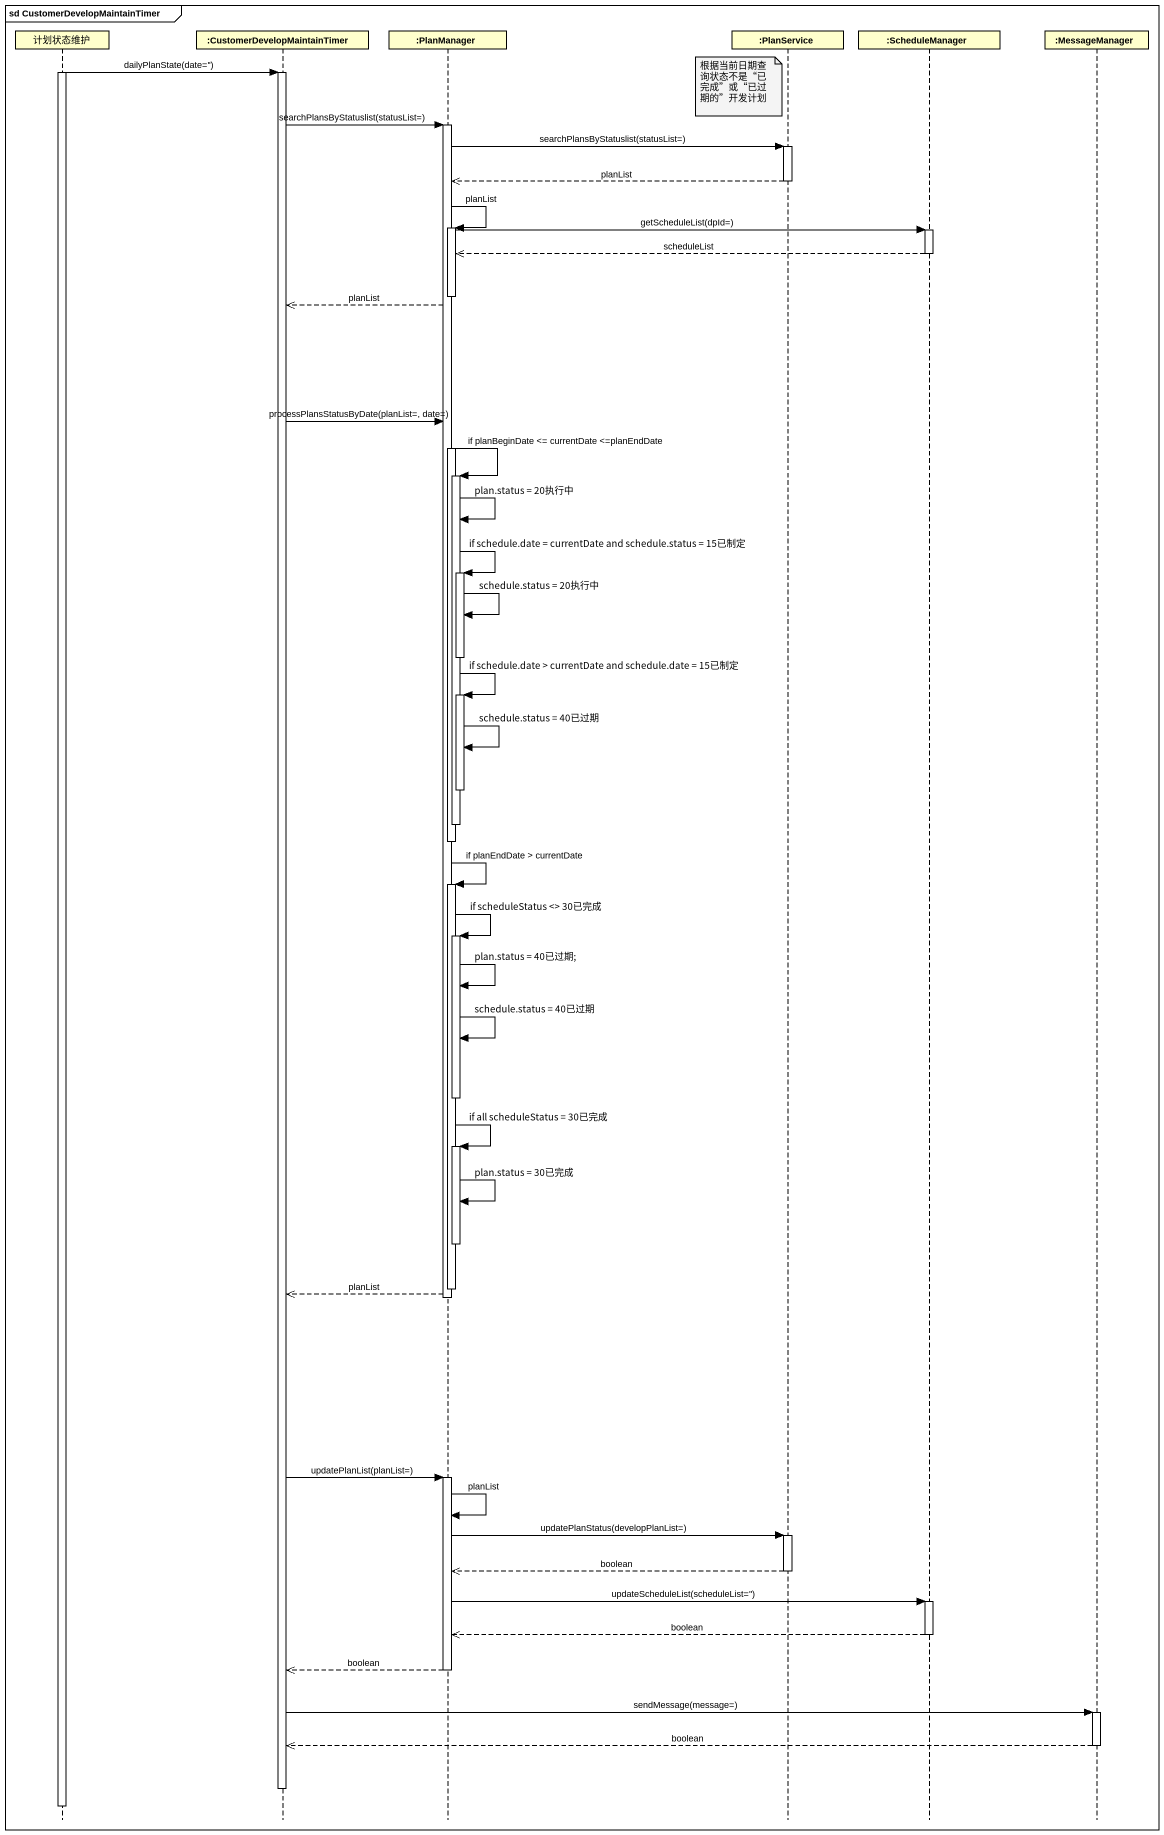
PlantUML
@startuml
mainframe sd CustomerDevelopMaintainTimer
hide footbox
participant 计划状态维护
participant ":CustomerDevelopMaintainTimer" as CustomerDevelopMaintainTimer
participant ":PlanManager" as PlanManager
participant ":PlanService" as PlanService
participant ":ScheduleManager" as ScheduleManager
participant ":MessageManager" as MessageManager

activate 计划状态维护
计划状态维护 -> CustomerDevelopMaintainTimer : dailyPlanState(date='')
activate CustomerDevelopMaintainTimer
note left of PlanService : 根据当前日期查询状态不是“已完成”或“已过期的”开发计划
CustomerDevelopMaintainTimer -> PlanManager : searchPlansByStatuslist(statusList=)
activate PlanManager
PlanManager -> PlanService : searchPlansByStatuslist(statusList=)
activate PlanService
PlanService -->> PlanManager : planList
deactivate PlanService
PlanManager -> PlanManager : planList
activate PlanManager
PlanManager -> ScheduleManager : getScheduleList(dpId=)
activate ScheduleManager
ScheduleManager -->> PlanManager : scheduleList
deactivate ScheduleManager
deactivate PlanManager
PlanManager -->> CustomerDevelopMaintainTimer : planList
CustomerDevelopMaintainTimer -> PlanManager : processPlansStatusByDate(planList=, date=)
activate PlanManager
PlanManager -> PlanManager : if planBeginDate <= currentDate <=planEndDate
activate PlanManager
PlanManager -> PlanManager : plan.status = 20执行中
PlanManager -> PlanManager : if schedule.date = currentDate and schedule.status = 15已制定
activate PlanManager
PlanManager -> PlanManager : schedule.status = 20执行中
deactivate PlanManager
PlanManager -> PlanManager : if schedule.date > currentDate and schedule.date = 15已制定
activate PlanManager
PlanManager -> PlanManager : schedule.status = 40已过期
deactivate PlanManager
deactivate PlanManager
deactivate PlanManager
PlanManager -> PlanManager : if planEndDate > currentDate
activate PlanManager
PlanManager -> PlanManager : if scheduleStatus <> 30已完成
activate PlanManager
PlanManager -> PlanManager : plan.status = 40已过期;
PlanManager -> PlanManager : schedule.status = 40已过期
deactivate PlanManager
PlanManager -> PlanManager : if all scheduleStatus = 30已完成
activate PlanManager
PlanManager -> PlanManager : plan.status = 30已完成
deactivate PlanManager
deactivate PlanManager
PlanManager -->> CustomerDevelopMaintainTimer : planList
deactivate PlanManager
CustomerDevelopMaintainTimer -> PlanManager : updatePlanList(planList=)
activate PlanManager
PlanManager -> PlanManager : planList
PlanManager -> PlanService : updatePlanStatus(developPlanList=)
activate PlanService
PlanService -->> PlanManager : boolean
deactivate PlanService
PlanManager -> ScheduleManager : updateScheduleList(scheduleList='')
activate ScheduleManager
ScheduleManager -->> PlanManager : boolean
deactivate ScheduleManager
PlanManager -->> CustomerDevelopMaintainTimer : boolean
deactivate PlanManager
CustomerDevelopMaintainTimer -> MessageManager : sendMessage(message=)
activate MessageManager
MessageManager -->> CustomerDevelopMaintainTimer : boolean
deactivate MessageManager
deactivate CustomerDevelopMaintainTimer
deactivate 计划状态维护
@enduml
